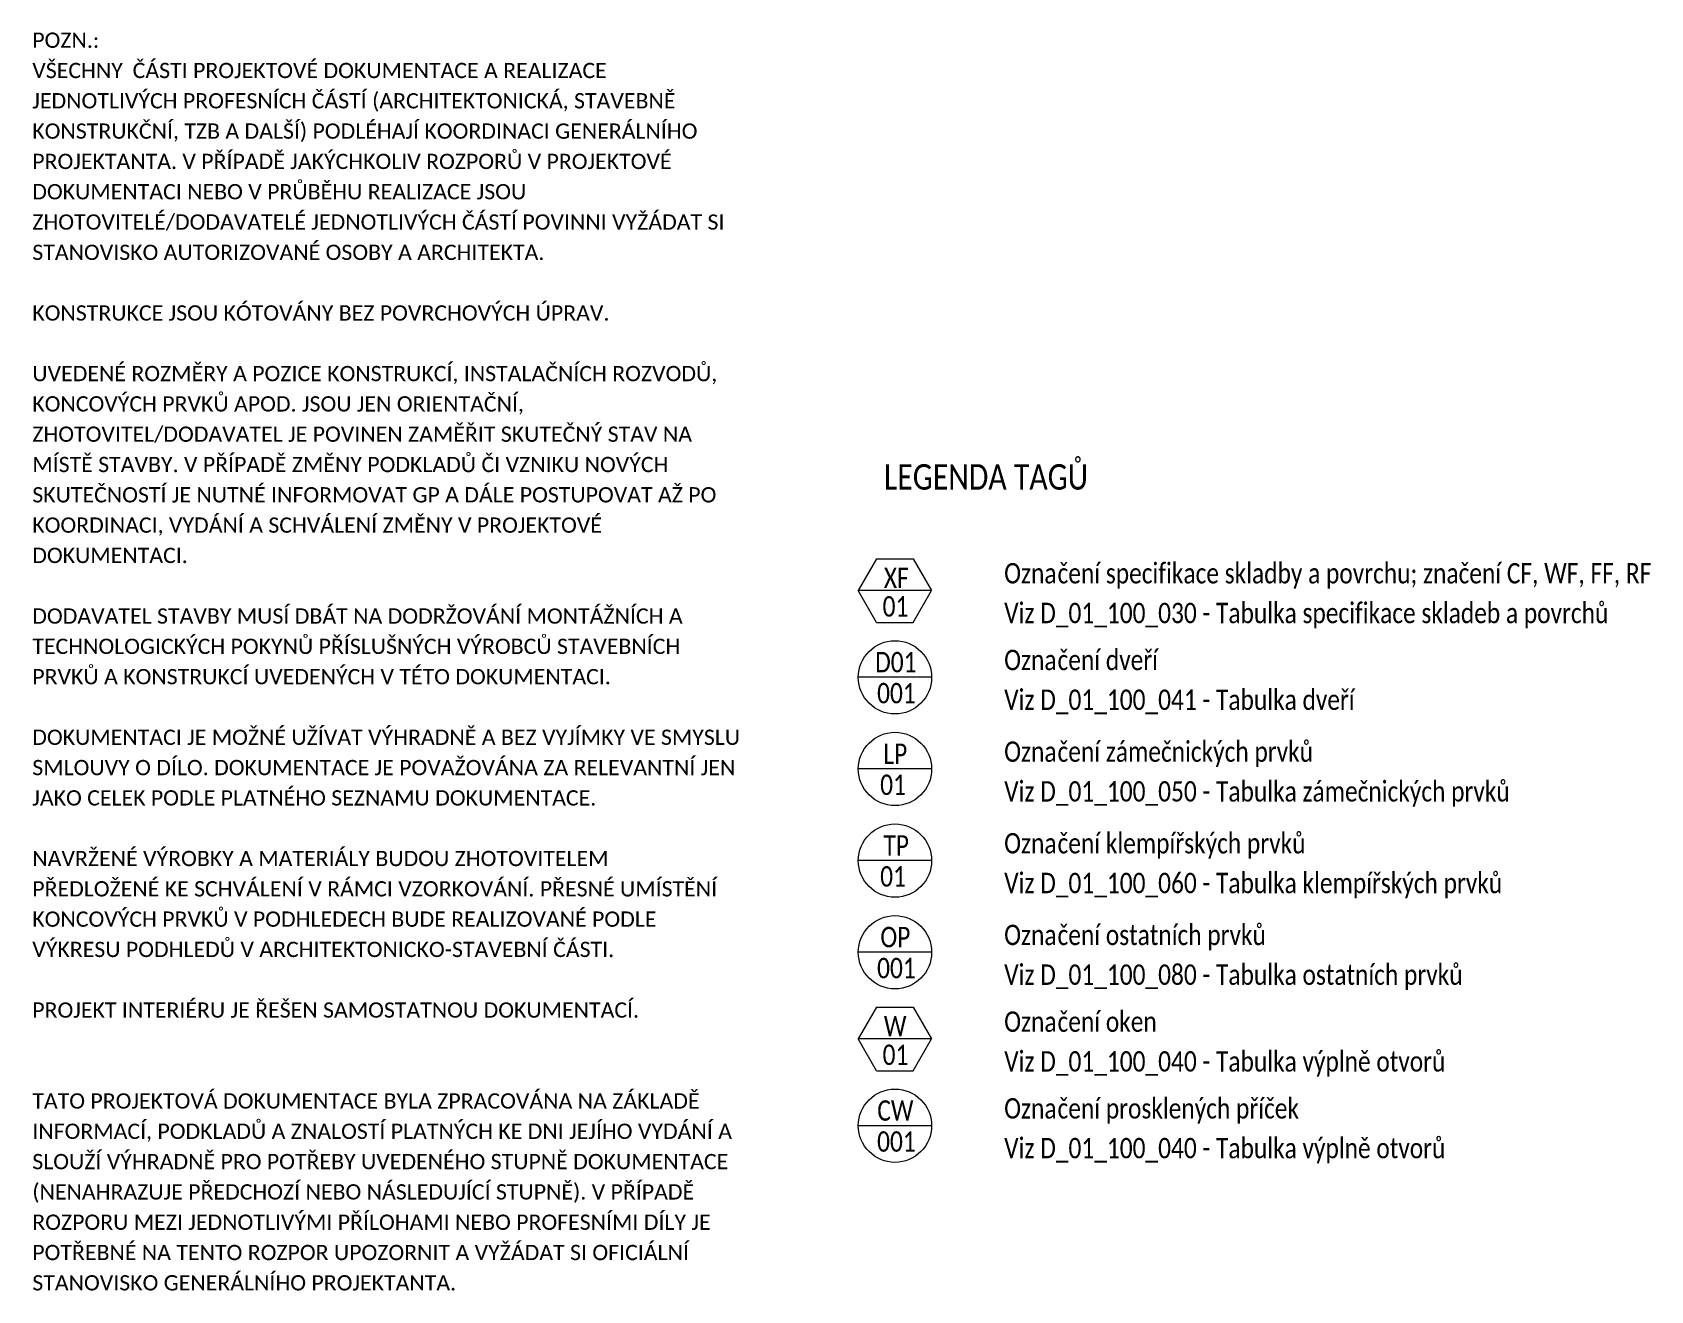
# Model space of a CAD drawing. Header units: millimetres. Extents: x -8084 to 32272, y -1655 to 72403.
# Drawn here: x 24326 to 32272, y -1655 to 4524 of the extents above.
import ezdxf

# ---------------------------------------------------------------- set-up
doc = ezdxf.new("R2010")
doc.units = ezdxf.units.MM
doc.layers.add('A-DETL-____-THIN', color=9, linetype='Continuous', lineweight=9)
doc.layers.add('G-____-____-TEXT', color=9, linetype='Continuous', lineweight=5)
doc.styles.add('Calibri_1', font='calibri.ttf', dxfattribs={"height": 75})
doc.styles.add('Calibri_2', font='calibri.ttf', dxfattribs={"width": 0.8, "height": 125})
doc.styles.add('Calibri_3', font='calibri.ttf', dxfattribs={"width": 0.8, "height": 100})

msp = doc.modelspace()

# ---------------------------------------------------------------- linework, layer by layer
at = {"layer": 'A-DETL-____-THIN'}
for p, q in [((28471.6, 1938.8), (28381.6, 1782.9)), ((28471.6, 1938.8), (28651.6, 1938.8)), ((28651.6, 1938.8), (28741.6, 1782.9)), ((28741.6, 1782.9), (28381.6, 1782.9)), ((28471.6, 1627), (28381.6, 1782.9)), ((28651.6, 1627), (28741.6, 1782.9)), ((28471.6, 1627), (28651.6, 1627)), ((28741.6, 1357), (28381.6, 1357)), ((28741.6, 907), (28381.6, 907)), ((28741.6, 457), (28381.6, 457)), ((28741.6, 7), (28381.6, 7)), ((28471.6, -263), (28381.6, -418.8)), ((28471.6, -263), (28651.6, -263)), ((28651.6, -263), (28741.6, -418.8)), ((28741.6, -418.8), (28381.6, -418.8)), ((28471.6, -574.7), (28381.6, -418.8)), ((28651.6, -574.7), (28741.6, -418.8)), ((28471.6, -574.7), (28651.6, -574.7)), ((28741.6, -844.7), (28381.6, -844.7))]:
    msp.add_line(p, q, dxfattribs=at)
for centre in [(28561.6, 1357), (28561.6, 907), (28561.6, 457), (28561.6, 7), (28561.6, -844.7)]:
    msp.add_circle(centre, 180, dxfattribs=at)

# ---------------------------------------------------------------- texts
at = {"layer": 'G-____-____-TEXT', "color": 7, "lineweight": 9, "attachment_point": 1}
for s, insert, char_height, width, style in [('POZN.: ', (24326, 4523.2), 75, 448.945, 'Calibri_1'), ('VŠECHNY ', (24326, 4374.4), 75, 597.257, 'Calibri_1'), ('ČÁSTI PROJEKTOVÉ DOKUMENTACE A REALIZACE ', (24818.8, 4374.4), 75, 2978.269, 'Calibri_1'), ('JEDNOTLIVÝCH PROFESNÍCH ČÁSTÍ (ARCHITEKTONICKÁ, STAVEBNĚ ', (24326, 4225.6), 75, 4028.48, 'Calibri_1'), ('KONSTRUKČNÍ, TZB A DALŠÍ) PODLÉHAJÍ KOORDINACI GENERÁLNÍHO ', (24326, 4076.8), 75, 4164.767, 'Calibri_1'), ('PROJEKTANTA. V\xa0PŘÍPADĚ JAKÝCHKOLIV ROZPORŮ V\xa0PROJEKTOVÉ ', (24326, 3927.9), 75, 4004.429, 'Calibri_1'), ('DOKUMENTACI NEBO V\xa0PRŮBĚHU REALIZACE JSOU ', (24326, 3779.1), 75, 3106.539, 'Calibri_1'), ('ZHOTOVITELÉ/DODAVATELÉ JEDNOTLIVÝCH ČÁSTÍ POVINNI VYŽÁDAT SI ', (24326, 3630.3), 75, 4337.129, 'Calibri_1'), ('STANOVISKO AUTORIZOVANÉ OSOBY A ARCHITEKTA.', (24326, 3481.4), 75, 3178.691, 'Calibri_1'), ('KONSTRUKCE JSOU KÓTOVÁNY BEZ POVRCHOVÝCH ÚPRAV. ', (24326, 3183.8), 75, 3627.636, 'Calibri_1'), ('UVEDENÉ ROZMĚRY A POZICE KONSTRUKCÍ, INSTALAČNÍCH ROZVODŮ, ', (24326, 2886.1), 75, 4293.037, 'Calibri_1'), ('KONCOVÝCH PRVKŮ APOD. JSOU JEN ORIENTAČNÍ, ', (24326, 2737.3), 75, 3094.514, 'Calibri_1'), ('ZHOTOVITEL/DODAVATEL JE POVINEN ZAMĚŘIT SKUTEČNÝ STAV NA ', (24326, 2588.5), 75, 4132.699, 'Calibri_1'), ('MÍSTĚ STAVBY. V PŘÍPADĚ ZMĚNY PODKLADŮ ČI VZNIKU NOVÝCH ', (24326, 2439.6), 75, 3980.378, 'Calibri_1'), ('LEGENDA TAG', (28507.3, 2403.6), 125, 1093.502, 'Calibri_2'), ('Ů', (29409.5, 2403.6), 125, 121.857, 'Calibri_2'), ('SKUTEČNOSTÍ JE NUTNÉ INFORMOVAT GP A DÁLE POSTUPOVAT AŽ PO ', (24326, 2290.8), 75, 4285.02, 'Calibri_1'), ('KOORDINACI, VYDÁNÍ A SCHVÁLENÍ ZMĚNY V PROJEKTOVÉ ', (24326, 2142), 75, 3571.518, 'Calibri_1'), ('DOKUMENTACI. ', (24326, 1993.2), 75, 1002.109, 'Calibri_1'), ('Ozna', (29097.8, 1918), 100, 317.468, 'Calibri_3'), ('čení specifikace skladby a povrchu; značení CF, WF, FF, RF', (29359.7, 1918), 100, 3601.18, 'Calibri_3'), ('XF', (28506.9, 1895.9), 100, 150.717, 'Calibri_3'), ('01', (28500.9, 1755.4), 100, 153.924, 'Calibri_3'), ('DODAVATEL STAVBY MUSÍ DBÁT NA DODRŽOVÁNÍ MONTÁŽNÍCH A ', (24326, 1695.5), 75, 4072.573, 'Calibri_1'), ('Viz D_01_100_030 - Tabulka specifikace skladeb a povrchů', (29097.8, 1722.9), 100, 3655.695, 'Calibri_3'), ('TECHNOLOGICKÝCH POKYNŮ PŘÍSLUŠNÝCH VÝROBCŮ STAVEBNÍCH ', (24326, 1546.7), 75, 4072.573, 'Calibri_1'), ('D01', (28464.1, 1481.7), 100, 250.126, 'Calibri_3'), ('Ozna', (29097.8, 1492.2), 100, 317.468, 'Calibri_3'), ('čení dveří', (29359.7, 1492.2), 100, 609.283, 'Calibri_3'), ('PRVKŮ A KONSTRUKCÍ UVEDENÝCH V TÉTO DOKUMENTACI.', (24326, 1397.8), 75, 3599.577, 'Calibri_1'), ('001', (28473.8, 1329.5), 100, 230.886, 'Calibri_3'), ('Viz D_01_100_041 - Tabulka dveří', (29097.8, 1297), 100, 2119.662, 'Calibri_3'), ('DOKUMENTACI JE MOŽNÉ UŽÍVAT VÝHRADNĚ A BEZ VYJÍMKY VE SMYSLU ', (24326, 1100.2), 75, 4401.264, 'Calibri_1'), ('Ozna', (29097.8, 1042.2), 100, 317.468, 'Calibri_3'), ('čení zámečnických prvků', (29359.7, 1042.2), 100, 1545.653, 'Calibri_3'), ('SMLOUVY O DÍLO. DOKUMENTACE JE POVAŽOVÁNA ZA RELEVANTNÍ JEN ', (24326, 951.4), 75, 4401.264, 'Calibri_1'), ('LP', (28504.9, 1031.7), 100, 144.304, 'Calibri_3'), ('01', (28488.8, 879.5), 100, 153.924, 'Calibri_3'), ('JAKO CELEK PODLE PLATNÉHO SEZNAMU DOKUMENTACE.', (24326, 802.5), 75, 3515.4, 'Calibri_1'), ('Viz D_01_100_050 - Tabulka zámečnických prvků', (29097.8, 847), 100, 3056.033, 'Calibri_3'), ('TP', (28504.9, 581.7), 100, 153.924, 'Calibri_3'), ('Ozna', (29097.8, 592.2), 100, 317.468, 'Calibri_3'), ('čení klempířských prvků', (29359.7, 592.2), 100, 1503.966, 'Calibri_3'), ('NAVRŽENÉ VÝROBKY A MATERIÁLY BUDOU ZHOTOVITELEM ', (24326, 504.9), 75, 3615.611, 'Calibri_1'), ('01', (28488.8, 429.5), 100, 153.924, 'Calibri_3'), ('Viz D_01_100_060 - Tabulka klempířských prvků', (29097.8, 397), 100, 3014.345, 'Calibri_3'), ('PŘEDLOŽENÉ KE SCHVÁLENÍ V RÁMCI VZORKOVÁNÍ. PŘESNÉ UMÍSTĚNÍ ', (24326, 356), 75, 4285.02, 'Calibri_1'), ('KONCOVÝCH PRVKŮ V PODHLEDECH BUDE REALIZOVANÉ PODLE ', (24326, 207.2), 75, 3924.26, 'Calibri_1'), ('VÝKRESU PODHLEDŮ V ARCHITEKTONICKO-STAVEBNÍ ČÁSTI. ', (24326, 58.4), 75, 3647.678, 'Calibri_1'), ('OP', (28489.9, 131.7), 100, 182.785, 'Calibri_3'), ('Ozna', (29097.8, 142.2), 100, 317.468, 'Calibri_3'), ('čení ostatních prvků', (29359.7, 142.2), 100, 1260.253, 'Calibri_3'), ('001', (28473.8, -20.5), 100, 230.886, 'Calibri_3'), ('Viz D_01_100_080 - Tabulka ostatních prvků', (29097.8, -53), 100, 2770.632, 'Calibri_3'), ('PROJEKT INTERIÉRU JE ŘEŠEN SAMOSTATNOU DOKUMENTACÍ.', (24326, -239.3), 75, 3775.948, 'Calibri_1'), ('W', (28506.9, -305.9), 100, 137.89, 'Calibri_3'), ('Ozna', (29097.8, -283.7), 100, 317.468, 'Calibri_3'), ('čení oken', (29359.7, -283.7), 100, 599.662, 'Calibri_3'), ('01', (28500.9, -446.4), 100, 153.924, 'Calibri_3'), ('Viz D_01_100_040 - Tabulka výplně otvorů', (29097.8, -478.9), 100, 2668.016, 'Calibri_3'), ('TATO PROJEKTOVÁ DOKUMENTACE BYLA ZPRACOVÁNA NA ZÁKLADĚ ', (24326, -685.7), 75, 4176.792, 'Calibri_1'), ('Ozna', (29097.8, -709.6), 100, 317.468, 'Calibri_3'), ('čení prosklených příček', (29359.7, -709.6), 100, 1462.278, 'Calibri_3'), ('CW', (28474.9, -720.1), 100, 221.266, 'Calibri_3'), ('INFORMACÍ, PODKLADŮ A ZNALOSTÍ PLATNÝCH KE DNI JEJÍHO VYDÁNÍ A ', (24326, -834.6), 75, 4377.214, 'Calibri_1'), ('001', (28473.8, -872.3), 100, 230.886, 'Calibri_3'), ('Viz D_01_100_040 - Tabulka výplně otvorů', (29097.8, -904.7), 100, 2668.016, 'Calibri_3'), ('SLOUŽÍ VÝHRADNĚ PRO POTŘEBY UVEDENÉHO STUPNĚ DOKUMENTACE ', (24326, -983.4), 75, 4369.197, 'Calibri_1'), ('(NENAHRAZUJE PŘEDCHOZÍ NEBO NÁSLEDUJÍCÍ STUPNĚ). V PŘÍPADĚ ', (24326, -1132.2), 75, 4140.716, 'Calibri_1'), ('ROZPORU MEZI JEDNOTLIVÝMI PŘÍLOHAMI NEBO PROFESNÍMI DÍLY JE ', (24326, -1281.1), 75, 4256.961, 'Calibri_1'), ('POTŘEBNÉ NA TENTO ROZPOR UPOZORNIT A VYŽÁDAT SI OFICIÁLNÍ ', (24326, -1429.9), 75, 4108.648, 'Calibri_1'), ('STANOVISKO GENERÁLNÍHO PROJEKTANTA.', (24326, -1578.7), 75, 2633.543, 'Calibri_1')]:
    msp.add_mtext(s, dxfattribs=dict(at, insert=insert, char_height=char_height, width=width, style=style))

doc.saveas('drawing.dxf')
